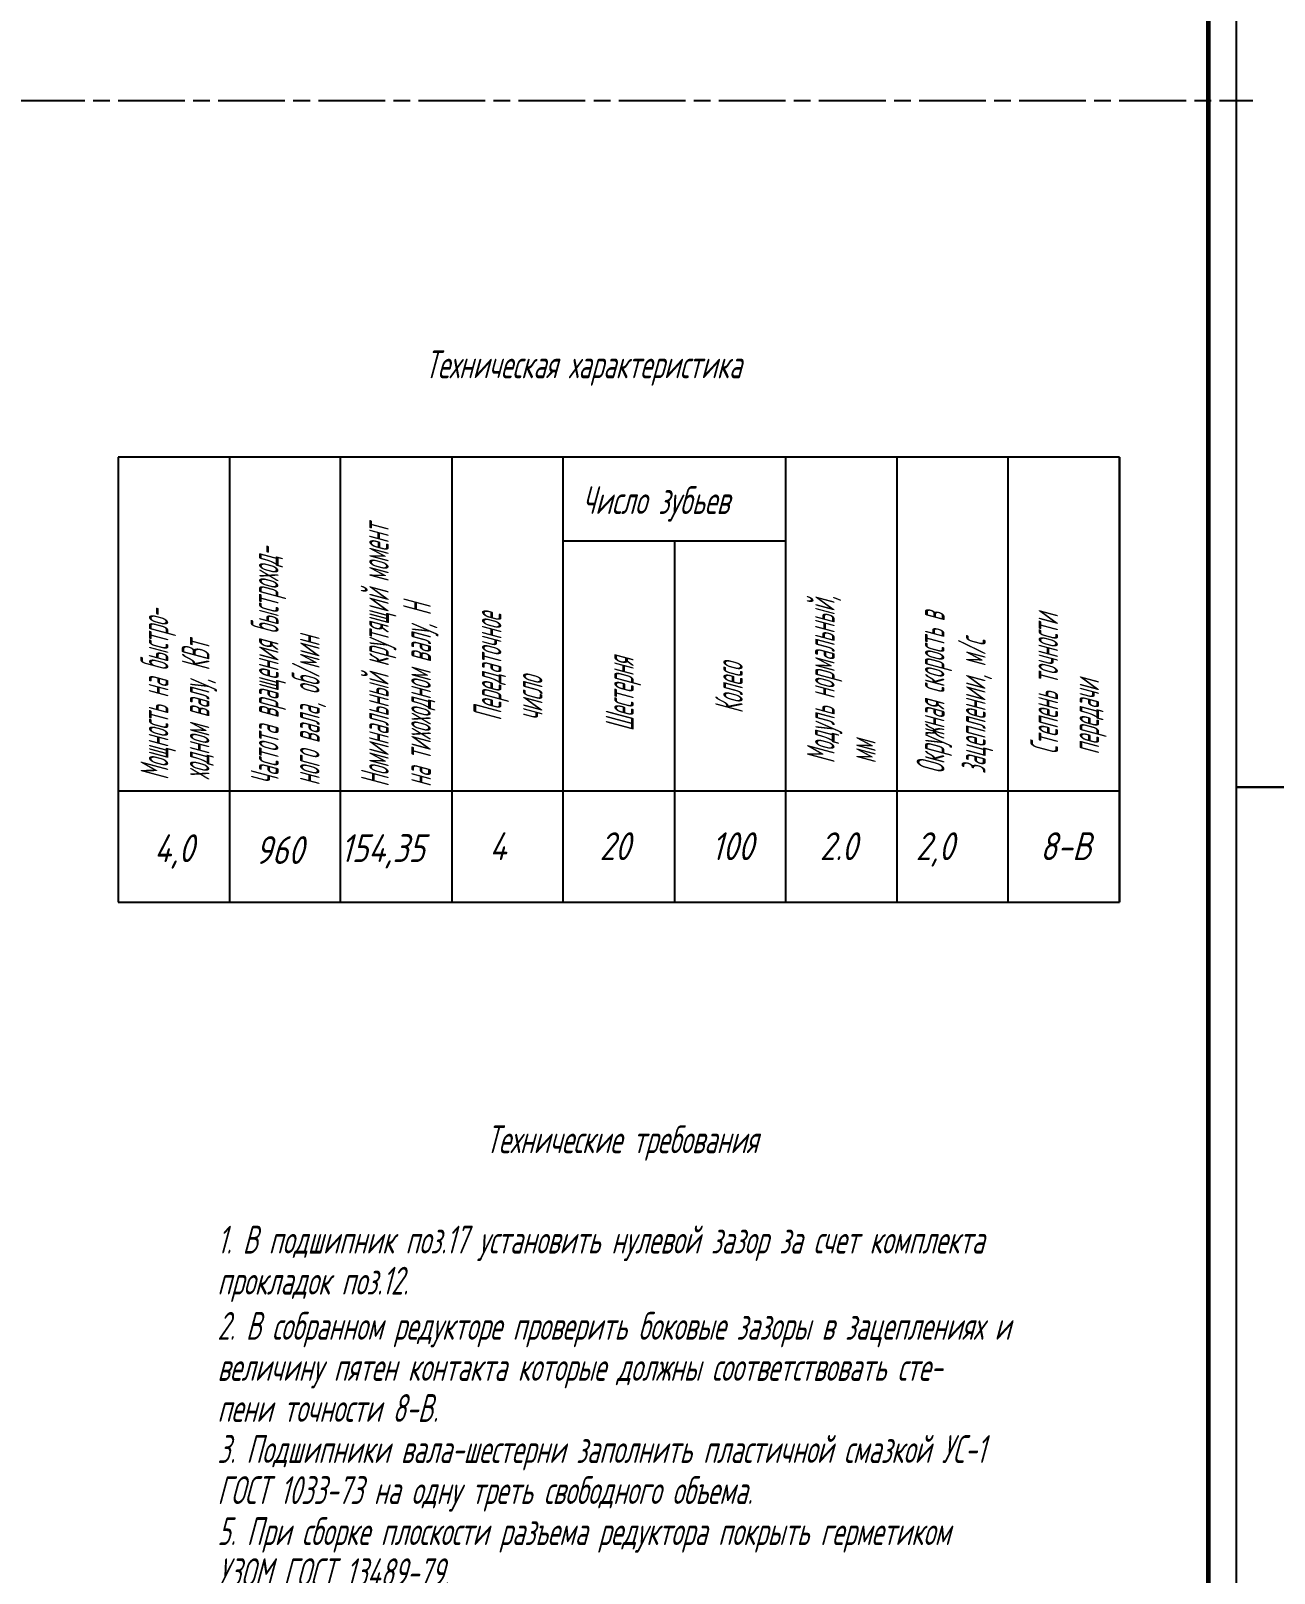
# Model space of a CAD drawing. Header units: millimetres. Extents: x 5133 to 6360, y 1254 to 2395.
# Drawn here: x 5513.4 to 5736.9, y 1706.6 to 1983.8 of the extents above; entities that cross this region are included whole.
import ezdxf

# ---------------------------------------------------------------- set-up
doc = ezdxf.new("R2010")
doc.units = ezdxf.units.MM
doc.linetypes.add('AM_ISO02W050', pattern=[7.5, 6, -1.5])
doc.linetypes.add('AM_ISO08W050', pattern=[18, 12, -1.5, 3, -1.5])
doc.layers.add('AM_7', color=4, linetype='AM_ISO08W050', lineweight=25)
doc.layers.add('AM_HID', color=30, linetype='AM_ISO02W050', lineweight=25)
doc.layers.add('РАМКА', color=8, linetype='Continuous')
doc.styles.add('GOST', font='GOST.shx', dxfattribs={"oblique": 15})

msp = doc.modelspace()

# ---------------------------------------------------------------- linework, layer by layer
at = {"color": 1, "lineweight": 25}
for p, q in [((5730.07034, 2391.85127), (5730.07034, 1550.85127)), ((5730.07034, 1847.85127), (5940.07034, 1847.85127)), ((5730.07034, 1847.85127), (5730.07034, 1550.85127)), ((5940.07034, 1847.85127), (5730.07034, 1847.85127)), ((5730.07034, 1847.85127), (5730.07034, 1550.85127))]:
    msp.add_line(p, q, dxfattribs=at)
at = {"color": 7, "lineweight": 60}
msp.add_line((5725.07034, 2386.85127), (5725.07034, 1555.85127), dxfattribs=at)
at = {"lineweight": 25}
for p, q in [((5529.07918, 1907.18929), (5529.0792, 1827.18929)), ((5589.07918, 1907.18926), (5529.07918, 1907.18929)), ((5549.07918, 1907.18927), (5549.07918, 1827.18919)), ((5569.07918, 1827.18919), (5569.07918, 1907.18927)), ((5589.07918, 1907.18929), (5589.07918, 1827.18919)), ((5589.07918, 1907.18929), (5589.07918, 1827.18919)), ((5589.07918, 1907.18929), (5589.07918, 1827.18919)), ((5709.07918, 1907.18919), (5589.07918, 1907.18924)), ((5609.07918, 1827.18919), (5609.07918, 1907.18927)), ((5649.07918, 1907.18927), (5649.07918, 1827.18919)), ((5669.07918, 1907.18929), (5669.07918, 1827.18919)), ((5689.07918, 1827.18919), (5689.07918, 1907.18927)), ((5709.07916, 1827.18919), (5709.07918, 1907.18919)), ((5709.07918, 1907.18927), (5709.07918, 1827.18919)), ((5609.07918, 1892.18927), (5649.07918, 1892.18927)), ((5629.07918, 1892.18927), (5629.07918, 1827.18919)), ((5529.0792, 1847.18929), (5589.07918, 1847.18929)), ((5589.07918, 1847.18929), (5709.0792, 1847.18929)), ((5529.07916, 1827.18919), (5589.07918, 1827.18919)), ((5589.07918, 1827.18919), (5709.07916, 1827.18919))]:
    msp.add_line(p, q, dxfattribs=at)
at = {"layer": 'AM_7'}
msp.add_line((5133.07034, 1971.35127), (5733.07034, 1971.35127), dxfattribs=at)
at = {"layer": 'AM_HID', "color": 1, "linetype": 'ByBlock', "lineweight": 25}
msp.add_line((5730.07034, 1847.85127), (5940.07034, 1847.85127), dxfattribs=at)
at = {"layer": 'РАМКА'}
msp.add_lwpolyline([(5730.07034, 1847.85127), (5730.07034, 1550.85127), (5940.07034, 1550.85127), (5940.07034, 1847.85127)], close=True, dxfattribs=at)

# ---------------------------------------------------------------- texts
at = {"color": 5, "lineweight": 20, "style": 'GOST', "oblique": 15, "width": 0.788239}
for s, p in [('Техническая характеристика', (5584.26721, 1921.3894)), ('Технические требования', (5595.22184, 1782.06982)), ('1. В подшипник поз.17 установить нулевой зазор за счет комплекта', (5546.92231, 1764.03134)), ('прокладок поз.12.', (5546.92231, 1756.64947)), ('2. В собранном редукторе проверить боковые зазоры в зацеплениях и', (5546.92231, 1748.52366)), ('величину пятен контакта которые должны соответствовать сте-', (5546.92231, 1741.14179)), ('пени точности 8-B.', (5546.92231, 1733.75991)), ('3. Подшипники вала-шестерни заполнить пластичной смазкой УС-1', (5546.92231, 1726.37803)), ('ГОСТ 1033-73 на одну треть свободного объема.', (5546.92231, 1718.99616)), ('5. При сборке плоскости разъема редуктора покрыть герметиком', (5546.92231, 1711.61428)), ('УЗОМ ГОСТ 13489-79.', (5546.92231, 1704.23241))]:
    msp.add_text(s, height=5, dxfattribs=at).set_placement(p)
at = {"lineweight": 25, "style": 'GOST', "oblique": 15, "width": 0.817638}
msp.add_text('Число зубьев', height=5, dxfattribs=at).set_placement((5612.43467, 1896.98782))
at = {"lineweight": 25, "style": 'GOST', "oblique": 15, "width": 0.564761}
for s, p in [('Номинальный крутящий момент', (5577.73303, 1847.94521)), ('Частота вращения быстроход-', (5557.92204, 1848.19285)), ('Мощность на быстро-', (5538.11106, 1849.1834)), ('на тихоходном валу, Н', (5585.30805, 1847.94521)), ('Модуль нормальный,', (5657.90443, 1852.15444)), ('Передаточное', (5597.9972, 1859.81074)), ('Окружная скорость в', (5677.64964, 1850.27394)), ('Степень точности', (5698.06646, 1853.76629)), ('ходном валу, КВт', (5545.49293, 1849.1834)), ('ного вала, об/мин', (5565.30392, 1848.19285)), ('зацеплении, м/с', (5685.03152, 1850.27394)), ('Шестерня', (5621.77204, 1857.93025)), ('Колесо', (5641.38293, 1861.15395)), ('число', (5605.37907, 1859.81074)), ('передачи', (5705.44834, 1853.76629)), ('мм', (5665.28631, 1852.15444))]:
    msp.add_text(s, height=5, rotation=90, dxfattribs=at).set_placement(p)
at = {"lineweight": 25, "style": 'GOST', "oblique": 15}
for s, p in [('4,0', (5535.54496, 1834.39115)), ('960', (5553.7491, 1834.07178)), ('154,35', (5569.07918, 1834.41834)), ('4', (5595.82739, 1834.75824)), ('20', (5615.62838, 1834.75824)), ('100', (5635.74874, 1834.75824)), ('2.0', (5655.23036, 1834.75824)), ('2,0', (5672.47638, 1834.75824)), ('8-В', (5694.83234, 1834.75824))]:
    msp.add_text(s, height=5, dxfattribs=at).set_placement(p)

doc.saveas('drawing.dxf')
